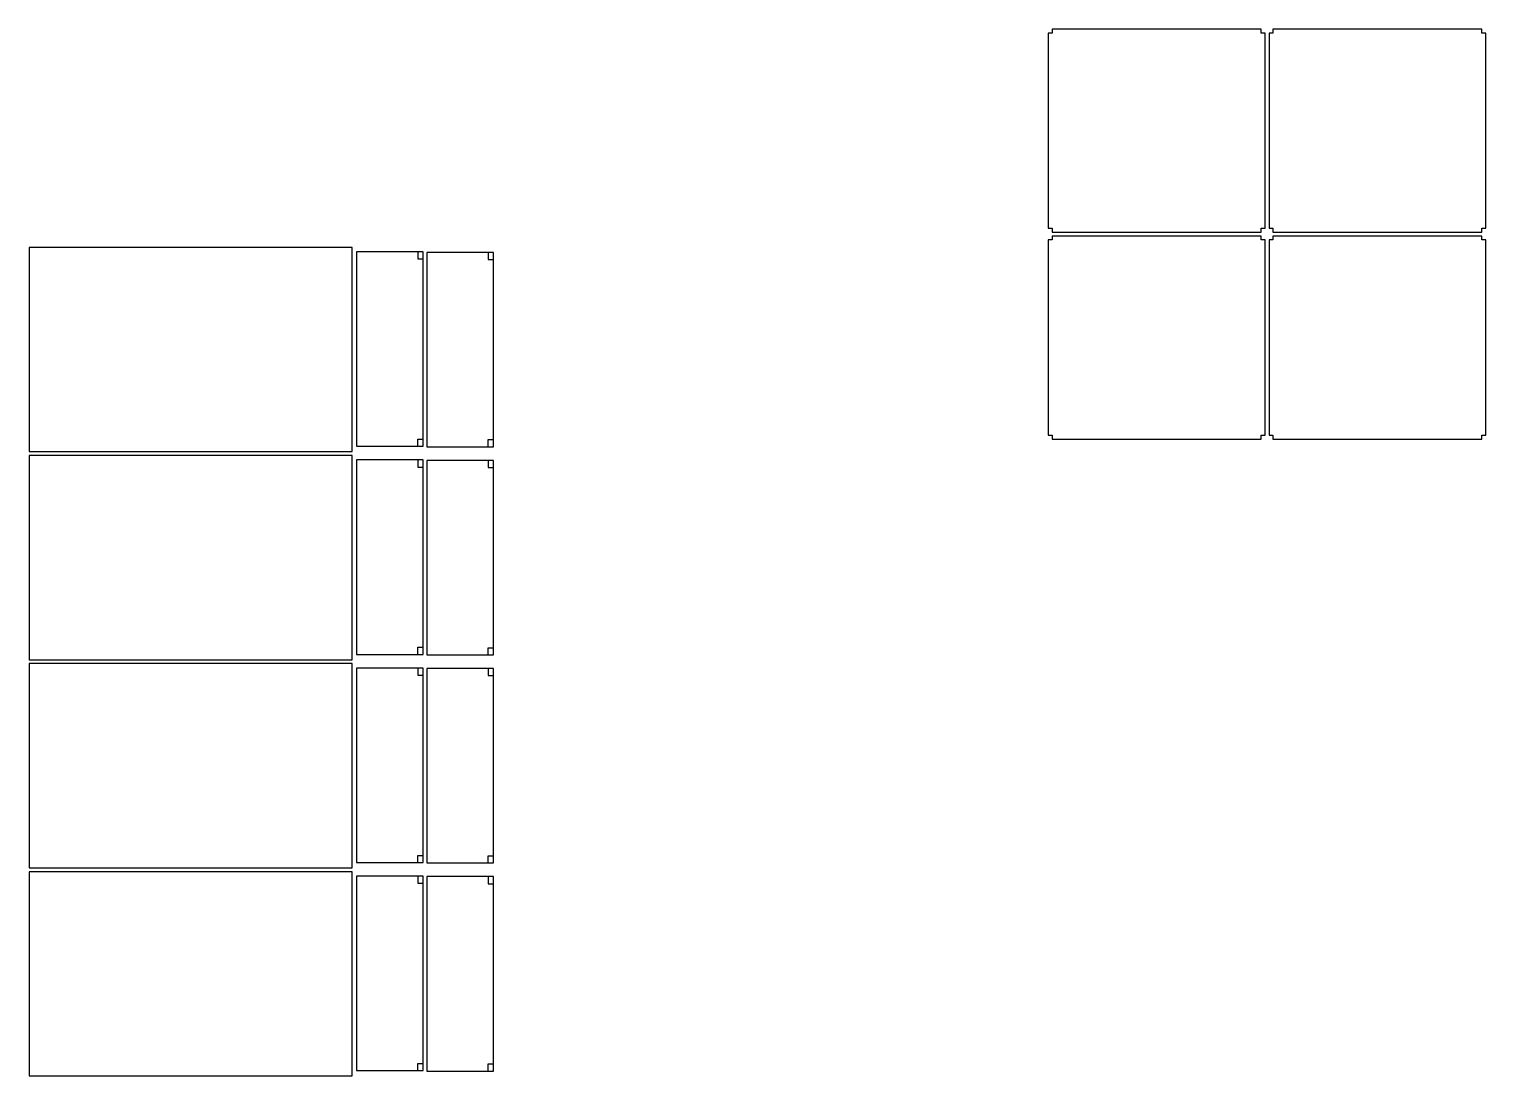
# Model space of a CAD drawing. Header units: inches. Extents: x 159 to 3868, y -3915 to -1249.
import ezdxf

# ---------------------------------------------------------------- set-up
doc = ezdxf.new("R2010")
doc.units = ezdxf.units.IN
doc.header["$MEASUREMENT"] = 0

# ---------------------------------------------------------------- blocks, each defined once
blk = doc.blocks.new('Insert1')
at = {"color": 0}
for p, q in [((1327.6, -3407.4), (1327.6, -3425.4)), ((1327.6, -3425.4), (1341.6, -3425.4)), ((1327.6, -3902.4), (1327.6, -3884.4)), ((1327.6, -3884.4), (1341.6, -3884.4))]:
    blk.add_line(p, q, dxfattribs=at)
blk.add_lwpolyline([(1341.6, -3902.4), (1341.6, -3407.4), (1171.6, -3407.4), (1171.6, -3902.4)], close=True, dxfattribs=at)
blk = doc.blocks.new('Insert2')
at = {"color": 0}
for p, q in [((1327.6, -2877.4), (1327.6, -2895.4)), ((1327.6, -2895.4), (1341.6, -2895.4)), ((1327.6, -3372.4), (1327.6, -3354.4)), ((1327.6, -3354.4), (1341.6, -3354.4))]:
    blk.add_line(p, q, dxfattribs=at)
blk.add_lwpolyline([(1341.6, -3372.4), (1341.6, -2877.4), (1171.6, -2877.4), (1171.6, -3372.4)], close=True, dxfattribs=at)
blk = doc.blocks.new('Insert3')
at = {"color": 0}
for p, q in [((1327.6, -2347.4), (1327.6, -2365.4)), ((1327.6, -2365.4), (1341.6, -2365.4)), ((1327.6, -2842.4), (1327.6, -2824.4)), ((1327.6, -2824.4), (1341.6, -2824.4))]:
    blk.add_line(p, q, dxfattribs=at)
blk.add_lwpolyline([(1341.6, -2842.4), (1341.6, -2347.4), (1171.6, -2347.4), (1171.6, -2842.4)], close=True, dxfattribs=at)
blk = doc.blocks.new('Insert4')
at = {"color": 0}
for p, q in [((1327.6, -1817.4), (1327.6, -1835.4)), ((1327.6, -1835.4), (1341.6, -1835.4)), ((1327.6, -2312.4), (1327.6, -2294.4)), ((1327.6, -2294.4), (1341.6, -2294.4))]:
    blk.add_line(p, q, dxfattribs=at)
blk.add_lwpolyline([(1341.6, -2312.4), (1341.6, -1817.4), (1171.6, -1817.4), (1171.6, -2312.4)], close=True, dxfattribs=at)

msp = doc.modelspace()

# ---------------------------------------------------------------- linework, layer by layer
at = {"color": 0}
for p, q in [((1148.4, -1816.2), (1148.4, -1834.2)), ((1148.4, -1834.2), (1162.4, -1834.2)), ((1148.4, -2311.2), (1148.4, -2293.2)), ((1148.4, -2293.2), (1162.4, -2293.2)), ((1148.4, -2346.2), (1148.4, -2364.2)), ((1148.4, -2364.2), (1162.4, -2364.2)), ((1148.4, -2841.2), (1148.4, -2823.2)), ((1148.4, -2823.2), (1162.4, -2823.2)), ((1148.4, -2876.2), (1148.4, -2894.2)), ((1148.4, -2894.2), (1162.4, -2894.2)), ((1148.4, -3371.2), (1148.4, -3353.2)), ((1148.4, -3353.2), (1162.4, -3353.2)), ((1148.4, -3406.2), (1148.4, -3424.2)), ((1148.4, -3424.2), (1162.4, -3424.2)), ((1148.4, -3901.2), (1148.4, -3883.2)), ((1148.4, -3883.2), (1162.4, -3883.2))]:
    msp.add_line(p, q, dxfattribs=at)
for points in [[(3295.8, -1248.8), (2763.8, -1248.8), (2763.8, -1258.8), (2753.8, -1258.8), (2753.8, -1755.8), (2763.8, -1755.8), (2763.8, -1765.8), (3295.8, -1765.8), (3295.8, -1755.8), (3305.8, -1755.8), (3305.8, -1258.8), (3295.8, -1258.8), (3295.8, -1248.8)], [(3857.8, -1248.8), (3325.8, -1248.8), (3325.8, -1258.8), (3315.8, -1258.8), (3315.8, -1755.8), (3325.8, -1755.8), (3325.8, -1765.8), (3857.8, -1765.8), (3857.8, -1755.8), (3867.8, -1755.8), (3867.8, -1258.8), (3857.8, -1258.8), (3857.8, -1248.8)], [(3295.8, -1775.8), (2763.8, -1775.8), (2763.8, -1785.8), (2753.8, -1785.8), (2753.8, -2282.8), (2763.8, -2282.8), (2763.8, -2292.8), (3295.8, -2292.8), (3295.8, -2282.8), (3305.8, -2282.8), (3305.8, -1785.8), (3295.8, -1785.8), (3295.8, -1775.8)], [(3857.8, -1775.8), (3325.8, -1775.8), (3325.8, -1785.8), (3315.8, -1785.8), (3315.8, -2282.8), (3325.8, -2282.8), (3325.8, -2292.8), (3857.8, -2292.8), (3857.8, -2282.8), (3867.8, -2282.8), (3867.8, -1785.8), (3857.8, -1785.8), (3857.8, -1775.8)], [(981, -2324.8), (981, -1804.8), (159, -1804.8), (159, -2324.8)], [(1162.4, -2311.2), (1162.4, -1816.2), (992.4, -1816.2), (992.4, -2311.2)], [(981, -2854.8), (981, -2334.8), (159, -2334.8), (159, -2854.8)], [(1162.4, -2841.2), (1162.4, -2346.2), (992.4, -2346.2), (992.4, -2841.2)], [(981, -3384.8), (981, -2864.8), (159, -2864.8), (159, -3384.8)], [(1162.4, -3371.2), (1162.4, -2876.2), (992.4, -2876.2), (992.4, -3371.2)], [(981, -3914.8), (981, -3394.8), (159, -3394.8), (159, -3914.8)], [(1162.4, -3901.2), (1162.4, -3406.2), (992.4, -3406.2), (992.4, -3901.2)]]:
    msp.add_lwpolyline(points, close=True, dxfattribs=at)

# ---------------------------------------------------------------- block references
for name in ['Insert4', 'Insert3', 'Insert2', 'Insert1']:
    msp.add_blockref(name, (0, 0))

doc.saveas('drawing.dxf')
